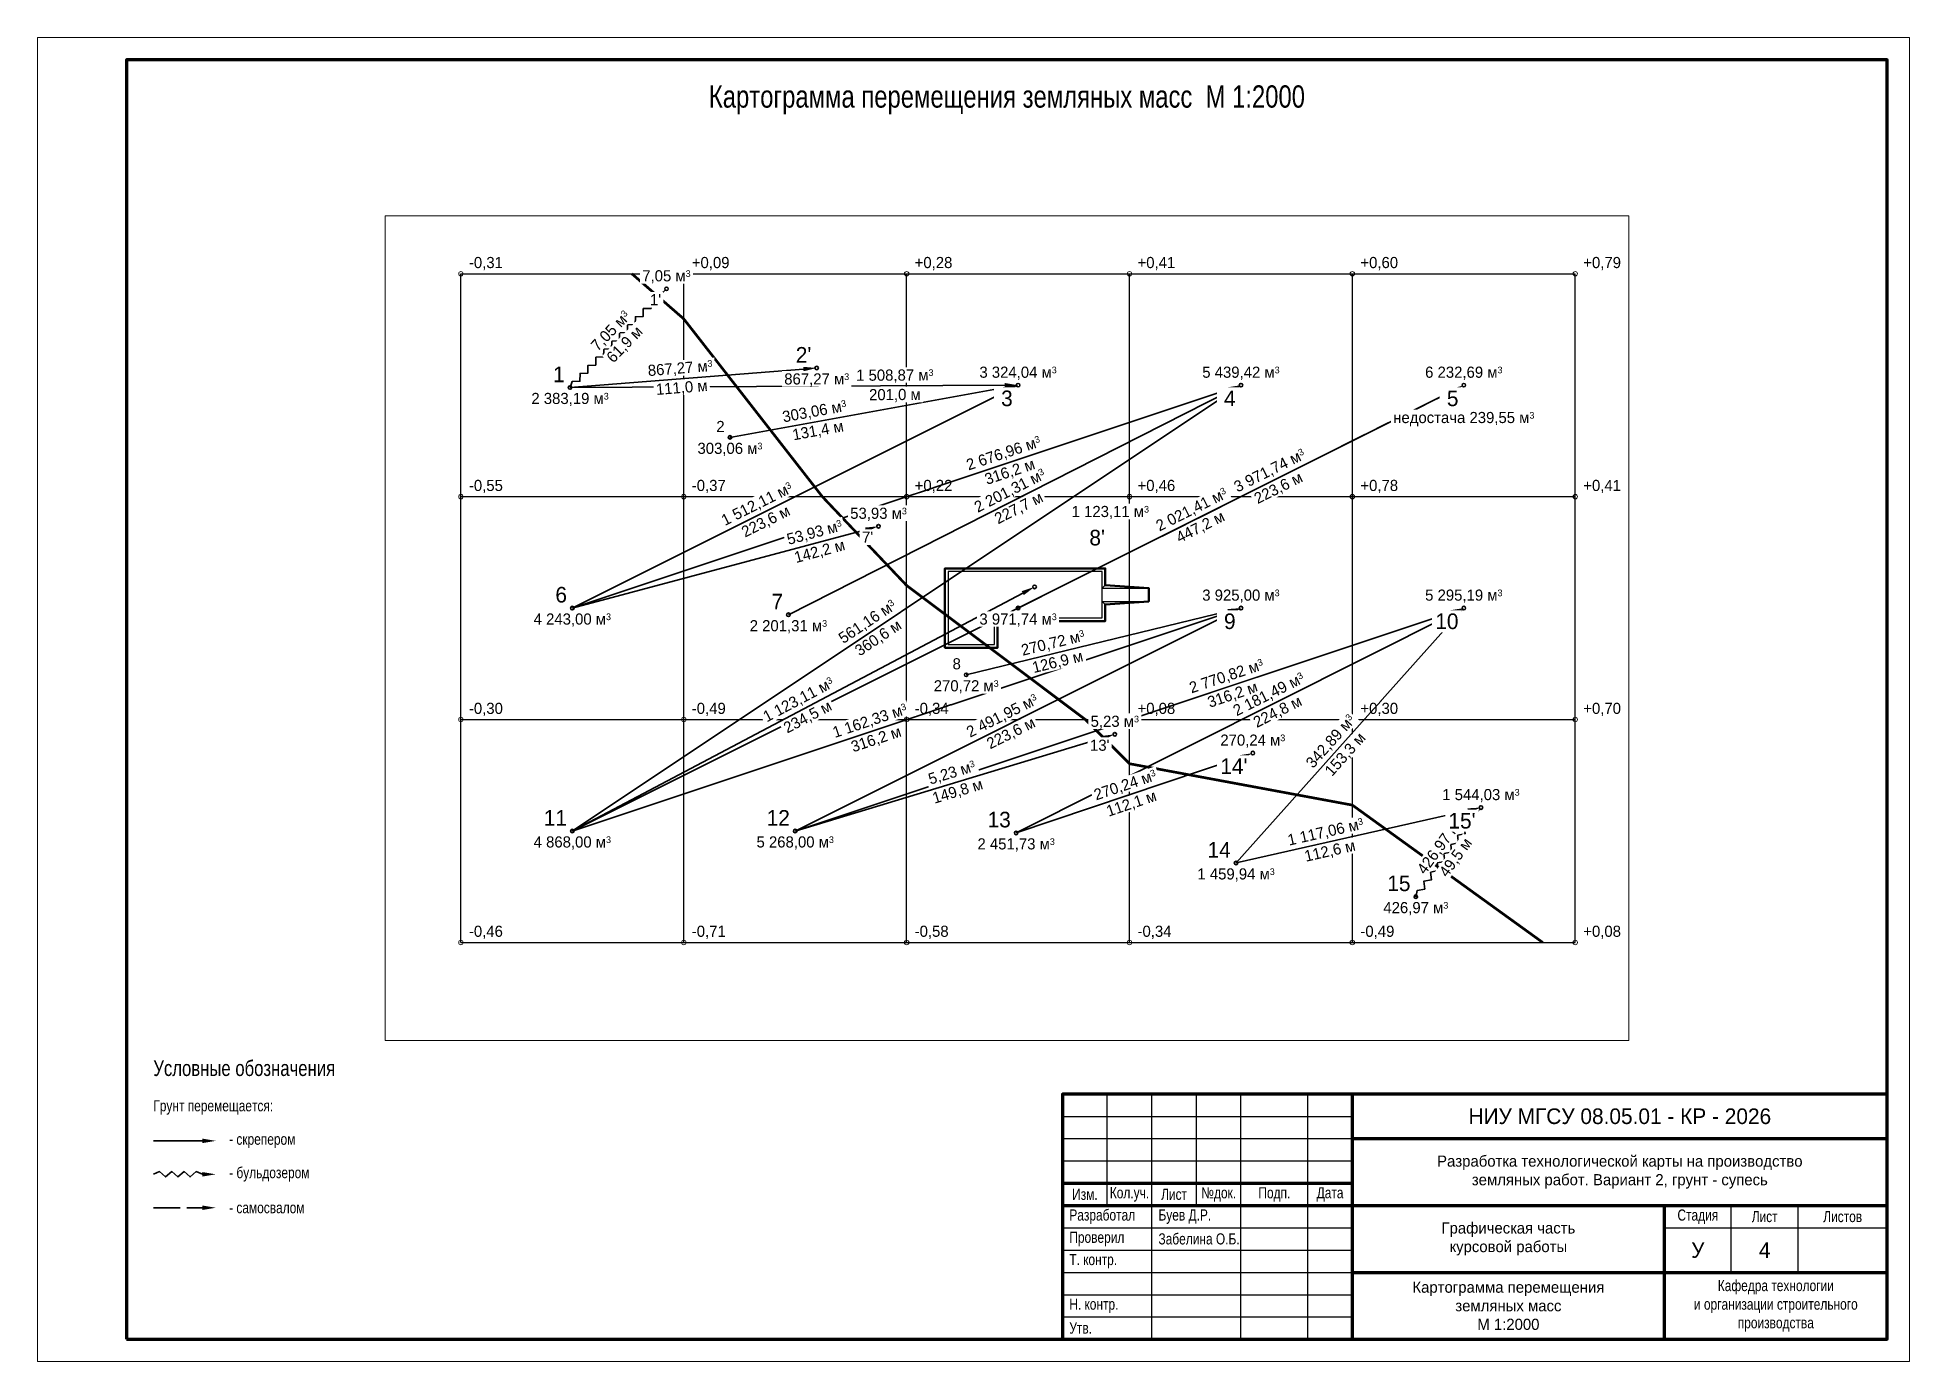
# Paper-space layout 'Лист 4' of a CAD drawing. Header units: metres, sheet in millimetres. Extents: x 0 to 420, y 0 to 297.
# The model-space entities are those that its viewports show. They can reach past a viewport. Long polylines and large blocks are cut down to what shows.
import ezdxf

# ---------------------------------------------------------------- set-up
doc = ezdxf.new("R2010")
doc.units = ezdxf.units.M
doc.linetypes.add('ГОСТ_штриховая', pattern=[7.5, 6, -1.5])
doc.layers.add('Видовой_экран', color=8, linetype='Continuous', lineweight=13, plot=False)
for name, color, linetype, lineweight in [('Котлован', 7, 'Continuous', 50), ('Котлован_низ', 7, 'Continuous', 25), ('ЛНР', 1, 'Continuous', 70), ('Надписи', 7, 'Continuous', 25), ('Номера_фигур', 7, 'Continuous', 25), ('Отметки', 5, 'Continuous', 18), ('Перемещения', 7, 'Continuous', 35), ('Рамка', 7, 'Continuous', 70), ('Сетка', 7, 'Continuous', 25), ('Штамп', 7, 'Continuous', 25)]:
    doc.layers.add(name, color=color, linetype=linetype, lineweight=lineweight)
doc.styles.add('ГОСТ тип Б', font='ofont.ru_GOST type B.ttf')

msp = doc.modelspace()

# ---------------------------------------------------------------- linework, layer by layer
at = {"layer": 'Котлован'}
msp.add_lwpolyline([(289.102, -2839.692), (289.102, -2832.198), (217.198, -2832.198), (217.198, -2867.802), (240.802, -2867.802), (240.802, -2855.802), (289.102, -2855.802), (289.102, -2848.308), (308.618, -2847), (308.618, -2841)], close=True, dxfattribs=at)
at = {"layer": 'Котлован_низ'}
for p, q in [((287.7, -2841), (289.102, -2839.692)), ((287.7, -2841), (308.618, -2841)), ((287.7, -2847), (308.618, -2847)), ((287.7, -2847), (289.102, -2848.308))]:
    msp.add_line(p, q, dxfattribs=at)
msp.add_lwpolyline([(218.6, -2866.4), (239.4, -2866.4), (239.4, -2854.4), (287.7, -2854.4), (287.7, -2833.6), (218.6, -2833.6)], close=True, dxfattribs=at)
at = {"layer": 'ЛНР', "const_width": 1.2}
msp.add_lwpolyline([(485.404, -3000), (400, -2938.38), (300, -2919.81), (280.19, -2900), (200, -2839.857), (162.169, -2800), (100, -2720.261), (76.7, -2700)], dxfattribs=at)
at = {"layer": 'Перемещения'}
for p, q in [((48.979, -2751.045), (153.667, -2742.755)), ((48.979, -2751.045), (244, -2750.031)), ((120.723, -2773.42), (244.096, -2751.07)), ((50, -2850), (181.593, -2814.835)), ((226.73, -2879.952), (344.17, -2851.417)), ((150, -2950), (287.654, -2908.341)), ((249.131, -2950.869), (349.634, -2916.959)), ((347.817, -2964.345), (451.837, -2940.804))]:
    msp.add_line(p, q, dxfattribs=at)
for points in [[(48.979, -2751.045), (49.896, -2748.389), (53.389, -2748.248), (53.447, -2744.753), (56.94, -2744.611), (56.998, -2741.116), (60.491, -2740.975), (60.549, -2737.48), (64.042, -2737.339), (64.101, -2733.844), (67.593, -2733.702), (67.652, -2730.207), (71.144, -2730.066), (71.203, -2726.571), (74.695, -2726.43), (74.754, -2722.935), (78.246, -2722.794), (78.305, -2719.299), (81.798, -2719.157), (81.856, -2715.662), (85.349, -2715.521), (85.407, -2712.026), (88.041, -2711.046)], [(428.468, -2979.46), (429.01, -2976.685), (432.458, -2976.034), (432.031, -2972.551), (435.479, -2971.901), (435.052, -2968.418), (438.5, -2967.767), (438.073, -2964.284), (441.522, -2963.634), (441.095, -2960.151), (444.543, -2959.5), (444.116, -2956.017), (447.564, -2955.366), (447.137, -2951.883), (450.585, -2951.233), (450.158, -2947.75), (453.607, -2947.099), (454.148, -2944.324)]]:
    msp.add_lwpolyline(points, dxfattribs=at)
for points in [[(88.041, -2711.046, 2, 0, 0), (92.233, -2706.754, 0, 0, 0)], [(153.667, -2742.755, 2, 0, 0), (159.648, -2742.282, 0, 0, 0)], [(244, -2750.031, 2, 0, 0), (250, -2750, 0, 0, 0)], [(244.096, -2751.07, 2, 0, 0), (250, -2750, 0, 0, 0)], [(244.633, -2752.683, 2, 0, 0), (250, -2750, 0, 0, 0)], [(344.308, -2751.897, 2, 0, 0), (350, -2750, 0, 0, 0)], [(344.649, -2752.714, 2, 0, 0), (350, -2750, 0, 0, 0)], [(345.008, -2753.328, 2, 0, 0), (350, -2750, 0, 0, 0)], [(444.633, -2752.683, 2, 0, 0), (450, -2750, 0, 0, 0)], [(444.633, -2752.683, 2, 0, 0), (450, -2750, 0, 0, 0)], [(181.593, -2814.835, 2, 0, 0), (187.39, -2813.286, 0, 0, 0)], [(252.089, -2843.284, 2, 0, 0), (257.395, -2840.482, 0, 0, 0)], [(344.17, -2851.417, 2, 0, 0), (350, -2850, 0, 0, 0)], [(344.308, -2851.897, 2, 0, 0), (350, -2850, 0, 0, 0)], [(344.633, -2852.683, 2, 0, 0), (350, -2850, 0, 0, 0)], [(444.308, -2851.897, 2, 0, 0), (450, -2850, 0, 0, 0)], [(444.638, -2852.693, 2, 0, 0), (450, -2850, 0, 0, 0)], [(446.002, -2854.474, 2, 0, 0), (450, -2850, 0, 0, 0)], [(287.654, -2908.341, 2, 0, 0), (293.397, -2906.603, 0, 0, 0)], [(349.634, -2916.959, 2, 0, 0), (355.319, -2915.041, 0, 0, 0)], [(451.837, -2940.804, 2, 0, 0), (457.689, -2939.48, 0, 0, 0)], [(454.148, -2944.324, 2, 0, 0), (457.689, -2939.48, 0, 0, 0)]]:
    msp.add_lwpolyline(points, format="xyseb", dxfattribs=at)
for centre in [(92.233, -2706.754), (159.648, -2742.282), (48.979, -2751.045), (250, -2750), (350, -2750), (450, -2750), (120.723, -2773.42), (187.39, -2813.286), (257.395, -2840.482), (50, -2850), (146.951, -2852.994), (250, -2850), (350, -2850), (450, -2850), (226.73, -2879.952), (293.397, -2906.603), (355.319, -2915.041), (457.689, -2939.48), (50, -2950), (150, -2950), (249.131, -2950.869), (347.817, -2964.345), (428.468, -2979.46)]:
    msp.add_circle(centre, 0.8, dxfattribs=at)
at = {"layer": 'Сетка'}
for p, q in [((0, -2700), (500, -2700)), ((0, -3000), (0, -2700)), ((100, -3000), (100, -2700)), ((200, -3000), (200, -2700)), ((300, -3000), (300, -2700)), ((400, -3000), (400, -2700)), ((500, -3000), (500, -2700)), ((0, -2800), (500, -2800)), ((0, -2900), (500, -2900)), ((0, -3000), (500, -3000))]:
    msp.add_line(p, q, dxfattribs=at)

# ---------------------------------------------------------------- next in the draw order: texts
at = {"layer": 'Номера_фигур', "style": 'ГОСТ тип Б', "bg_fill": 3, "box_fill_scale": 1.2, "bg_fill_color": 0, "bg_fill_transparency": 0}
for s, insert, char_height, attachment_point in [("1'", (89.833, -2709.154), 5, 3), ("2'", (157.248, -2739.882), 7, 9)]:
    msp.add_mtext(s, dxfattribs=dict(at, insert=insert, char_height=char_height, attachment_point=attachment_point))
at = {"layer": 'Отметки', "char_height": 5, "attachment_point": 7, "style": 'ГОСТ тип Б', "bg_fill": 3, "box_fill_scale": 1.2, "bg_fill_color": 0, "bg_fill_transparency": 0}
for s, insert in [('-0,31', (3.6, -2698.4)), ('+0,09', (103.6, -2698.4)), ('+0,28', (203.6, -2698.4)), ('+0,41', (303.6, -2698.4)), ('+0,60', (403.6, -2698.4)), ('+0,79', (503.6, -2698.4)), ('-0,55', (3.6, -2798.4)), ('-0,37', (103.6, -2798.4)), ('+0,22', (203.6, -2798.4)), ('+0,46', (303.6, -2798.4)), ('+0,78', (403.6, -2798.4)), ('+0,41', (503.6, -2798.4)), ('-0,30', (3.6, -2898.4)), ('-0,49', (103.6, -2898.4)), ('-0,34', (203.6, -2898.4)), ('+0,08', (303.6, -2898.4)), ('+0,30', (403.6, -2898.4)), ('+0,70', (503.6, -2898.4)), ('-0,46', (3.6, -2998.4)), ('-0,71', (103.6, -2998.4)), ('-0,58', (203.6, -2998.4)), ('-0,34', (303.6, -2998.4)), ('-0,49', (403.6, -2998.4)), ('+0,08', (503.6, -2998.4))]:
    msp.add_mtext(s, dxfattribs=dict(at, insert=insert))
at = {"layer": 'Перемещения', "insert": (69.605, -2727.921), "char_height": 5, "attachment_point": 8, "rotation": 45.678996, "style": 'ГОСТ тип Б', "bg_fill": 3, "box_fill_scale": 1.2, "bg_fill_color": 0, "bg_fill_transparency": 0}
msp.add_mtext('7,05 м{\\H0.6x;\\A2;3}', dxfattribs=at)

# ---------------------------------------------------------------- next in the draw order: linework, layer by layer
at = {"layer": 'Отметки'}
for centre in [(0, -2700), (100, -2700), (200, -2700), (300, -2700), (400, -2700), (500, -2700), (0, -2800), (100, -2800), (200, -2800), (300, -2800), (400, -2800), (500, -2800), (0, -2900), (100, -2900), (200, -2900), (300, -2900), (400, -2900), (500, -2900), (0, -3000), (100, -3000), (200, -3000), (300, -3000), (400, -3000), (500, -3000)]:
    msp.add_circle(centre, 1, dxfattribs=at)
at = {"layer": 'Перемещения'}
for p, q in [((50, -2850), (344.308, -2751.897)), ((50, -2850), (244.633, -2752.683)), ((50, -2950), (444.633, -2752.683)), ((50, -2950), (345.008, -2753.328)), ((146.951, -2852.994), (344.649, -2752.714)), ((50, -2950), (252.089, -2843.284)), ((50, -2950), (344.308, -2851.897)), ((150, -2950), (444.308, -2851.897)), ((150, -2950), (344.633, -2852.683)), ((249.131, -2950.869), (444.638, -2852.693)), ((347.817, -2964.345), (446.002, -2854.474))]:
    msp.add_line(p, q, dxfattribs=at)
at = {"layer": 'Перемещения', "linetype": 'ГОСТ_штриховая'}
msp.add_line((250, -2850), (444.633, -2752.683), dxfattribs=at)

# ---------------------------------------------------------------- next in the draw order: texts
at = {"layer": 'Перемещения', "insert": (71.608, -2729.878), "char_height": 5, "attachment_point": 2, "rotation": 45.678996, "style": 'ГОСТ тип Б', "bg_fill": 3, "box_fill_scale": 1.2, "bg_fill_color": 0, "bg_fill_transparency": 0}
msp.add_mtext('61,9 м', dxfattribs=at)

# ---------------------------------------------------------------- next in the draw order: texts
at = {"layer": 'Номера_фигур', "style": 'ГОСТ тип Б', "bg_fill": 3, "box_fill_scale": 1.2, "bg_fill_color": 0, "bg_fill_transparency": 0}
for s, insert, char_height, attachment_point in [('7,05 м{\\H0.6x;\\A2;3}', (92.233, -2704.354), 5, 8), ('1', (46.579, -2748.645), 7, 9), ('3', (247.6, -2752.4), 7, 3), ('4', (347.6, -2752.4), 7, 3), ('5', (447.6, -2752.4), 7, 3), ('2', (118.323, -2771.02), 5, 9), ("8'", (288.995, -2814.882), 7, 3), ("7'", (184.99, -2815.686), 5, 3), ('6', (47.6, -2847.6), 7, 9), ('7', (144.551, -2850.594), 7, 9), ('9', (347.6, -2852.4), 7, 3), ('10', (447.6, -2852.4), 7, 3), ('8', (224.33, -2877.552), 5, 9), ("13'", (290.997, -2909.003), 5, 3), ("14'", (352.919, -2917.441), 7, 3), ('11', (47.6, -2947.6), 7, 9), ('12', (147.6, -2947.6), 7, 9), ('14', (345.417, -2961.945), 7, 9)]:
    msp.add_mtext(s, dxfattribs=dict(at, insert=insert, char_height=char_height, attachment_point=attachment_point))
at = {"layer": 'Перемещения', "char_height": 5, "attachment_point": 8, "style": 'ГОСТ тип Б', "bg_fill": 3, "box_fill_scale": 1.2, "bg_fill_color": 0, "bg_fill_transparency": 0}
for s, insert, rotation in [('867,27 м{\\H0.6x;\\A2;3}', (98.67, -2745.706), 4.527687), ('1 508,87 м{\\H0.6x;\\A2;3}', (194.712, -2748.888), 0.297979), ('303,06 м{\\H0.6x;\\A2;3}', (159.257, -2765.017), 10.268552), ('2 676,96 м{\\H0.6x;\\A2;3}', (244.557, -2783.672), 18.434949), ('1 512,11 м{\\H0.6x;\\A2;3}', (134.374, -2806.248), 26.565051), ('2 021,41 м{\\H0.6x;\\A2;3}', (329.374, -2808.748), 26.565051), ('561,16 м{\\H0.6x;\\A2;3}', (184.223, -2858.835), 33.690068), ('270,72 м{\\H0.6x;\\A2;3}', (266.462, -2868.857), 13.657187), ('2 770,82 м{\\H0.6x;\\A2;3}', (344.557, -2883.672), 18.434949), ('1 123,11 м{\\H0.6x;\\A2;3}', (153.044, -2894.003), 27.837026), ('2 491,95 м{\\H0.6x;\\A2;3}', (244.374, -2901.248), 26.565051), ('270,24 м{\\H0.6x;\\A2;3}', (299.123, -2932.524), 18.644249), ('1 117,06 м{\\H0.6x;\\A2;3}', (388.71, -2953.655), 12.751561), ('426,97 м{\\H0.6x;\\A2;3}', (441.948, -2958.644), 53.837043)]:
    msp.add_mtext(s, dxfattribs=dict(at, insert=insert, rotation=rotation))

# ---------------------------------------------------------------- next in the draw order: texts
at = {"layer": 'Номера_фигур', "style": 'ГОСТ тип Б', "bg_fill": 3, "box_fill_scale": 1.2, "bg_fill_color": 0, "bg_fill_transparency": 0}
for s, insert, char_height, attachment_point in [('867,27 м{\\H0.6x;\\A2;3}', (159.648, -2744.682), 5, 2), ('3 324,04 м{\\H0.6x;\\A2;3}', (250, -2747.6), 5, 8), ('5 439,42 м{\\H0.6x;\\A2;3}', (350, -2747.6), 5, 8), ('6 232,69 м{\\H0.6x;\\A2;3}', (450, -2747.6), 5, 8), ('2 383,19 м{\\H0.6x;\\A2;3}', (48.979, -2753.445), 5, 2), ('недостача 239,55 м{\\H0.6x;\\A2;3}', (450, -2762), 5, 2), ('303,06 м{\\H0.6x;\\A2;3}', (120.723, -2775.82), 5, 2), ('1 123,11 м{\\H0.6x;\\A2;3}', (291.395, -2810.082), 5, 8), ('3 925,00 м{\\H0.6x;\\A2;3}', (350, -2847.6), 5, 8), ('5 295,19 м{\\H0.6x;\\A2;3}', (450, -2847.6), 5, 8), ('4 243,00 м{\\H0.6x;\\A2;3}', (50, -2852.4), 5, 2), ('2 201,31 м{\\H0.6x;\\A2;3}', (146.951, -2855.394), 5, 2), ('3 971,74 м{\\H0.6x;\\A2;3}', (250, -2852.4), 5, 2), ('270,72 м{\\H0.6x;\\A2;3}', (226.73, -2882.352), 5, 2), ('5,23 м{\\H0.6x;\\A2;3}', (293.397, -2904.203), 5, 8), ('4 868,00 м{\\H0.6x;\\A2;3}', (50, -2952.4), 5, 2), ('5 268,00 м{\\H0.6x;\\A2;3}', (150, -2952.4), 5, 2), ('1 459,94 м{\\H0.6x;\\A2;3}', (347.817, -2966.745), 5, 2), ('15', (426.068, -2977.06), 7, 9)]:
    msp.add_mtext(s, dxfattribs=dict(at, insert=insert, char_height=char_height, attachment_point=attachment_point))
at = {"layer": 'Перемещения', "char_height": 5, "style": 'ГОСТ тип Б', "bg_fill": 3, "box_fill_scale": 1.2, "bg_fill_color": 0, "bg_fill_transparency": 0}
for s, insert, attachment_point, rotation in [('111,0 м', (98.891, -2748.497), 2, 4.527687), ('201,0 м', (194.727, -2751.687), 2, 0.297979), ('131,4 м', (159.756, -2767.772), 2, 10.268552), ('3 971,74 м{\\H0.6x;\\A2;3}', (364.374, -2791.248), 8, 26.565051), ('316,2 м', (245.443, -2786.328), 2, 18.434949), ('223,6 м', (135.626, -2808.752), 2, 26.565051), ('447,2 м', (330.626, -2811.252), 2, 26.565051), ('360,6 м', (185.777, -2861.165), 2, 33.690068), ('126,9 м', (267.123, -2871.578), 2, 13.657187), ('316,2 м', (345.443, -2886.328), 2, 18.434949), ('234,5 м', (154.351, -2896.479), 2, 27.837026), ('223,6 м', (245.626, -2903.752), 2, 26.565051), ('112,1 м', (300.018, -2935.177), 2, 18.644249), ('112,6 м', (389.328, -2956.386), 2, 12.751561), ('49,5 м', (444.209, -2960.296), 2, 53.837043)]:
    msp.add_mtext(s, dxfattribs=dict(at, insert=insert, attachment_point=attachment_point, rotation=rotation))

# ---------------------------------------------------------------- next in the draw order: texts
at = {"layer": 'Номера_фигур', "style": 'ГОСТ тип Б', "bg_fill": 3, "box_fill_scale": 1.2, "bg_fill_color": 0, "bg_fill_transparency": 0}
for s, insert, char_height, attachment_point in [("15'", (455.289, -2941.88), 7, 3), ('426,97 м{\\H0.6x;\\A2;3}', (428.468, -2981.86), 5, 2)]:
    msp.add_mtext(s, dxfattribs=dict(at, insert=insert, char_height=char_height, attachment_point=attachment_point))
at = {"layer": 'Перемещения', "char_height": 5, "style": 'ГОСТ тип Б', "bg_fill": 3, "box_fill_scale": 1.2, "bg_fill_color": 0, "bg_fill_transparency": 0}
for s, insert, attachment_point, rotation in [('2 201,31 м{\\H0.6x;\\A2;3}', (247.842, -2800.248), 8, 26.895765), ('223,6 м', (365.626, -2793.752), 2, 26.565051), ('53,93 м{\\H0.6x;\\A2;3}', (159.55, -2819.276), 8, 14.961392), ('2 181,49 м{\\H0.6x;\\A2;3}', (364.003, -2891.618), 8, 26.664061), ('1 162,33 м{\\H0.6x;\\A2;3}', (184.557, -2903.672), 8, 18.434949), ('5,23 м{\\H0.6x;\\A2;3}', (221.293, -2926.962), 8, 16.837626)]:
    msp.add_mtext(s, dxfattribs=dict(at, insert=insert, attachment_point=attachment_point, rotation=rotation))

# ---------------------------------------------------------------- next in the draw order: texts
at = {"layer": 'Номера_фигур', "char_height": 5, "attachment_point": 8, "style": 'ГОСТ тип Б', "bg_fill": 3, "box_fill_scale": 1.2, "bg_fill_color": 0, "bg_fill_transparency": 0}
for s, insert in [('53,93 м{\\H0.6x;\\A2;3}', (187.39, -2810.886)), ('1 544,03 м{\\H0.6x;\\A2;3}', (457.689, -2937.08))]:
    msp.add_mtext(s, dxfattribs=dict(at, insert=insert))
at = {"layer": 'Перемещения', "char_height": 5, "attachment_point": 2, "style": 'ГОСТ тип Б', "bg_fill": 3, "box_fill_scale": 1.2, "bg_fill_color": 0, "bg_fill_transparency": 0}
for s, insert, rotation in [('227,7 м', (249.109, -2802.745), 26.895765), ('142,2 м', (160.273, -2821.981), 14.961392), ('224,8 м', (365.259, -2894.12), 26.664061), ('316,2 м', (185.443, -2906.328), 18.434949), ('149,8 м', (222.104, -2929.642), 16.837626)]:
    msp.add_mtext(s, dxfattribs=dict(at, insert=insert, rotation=rotation))

# ---------------------------------------------------------------- next in the draw order: texts
at = {"layer": 'Номера_фигур', "style": 'ГОСТ тип Б', "bg_fill": 3, "box_fill_scale": 1.2, "bg_fill_color": 0, "bg_fill_transparency": 0}
for s, insert, char_height, attachment_point in [('270,24 м{\\H0.6x;\\A2;3}', (355.319, -2912.641), 5, 8), ('13', (246.731, -2948.469), 7, 9)]:
    msp.add_mtext(s, dxfattribs=dict(at, insert=insert, char_height=char_height, attachment_point=attachment_point))
at = {"layer": 'Перемещения', "insert": (392.756, -2911.957), "char_height": 5, "attachment_point": 8, "rotation": 48.214879, "style": 'ГОСТ тип Б', "bg_fill": 3, "box_fill_scale": 1.2, "bg_fill_color": 0, "bg_fill_transparency": 0}
msp.add_mtext('342,89 м{\\H0.6x;\\A2;3}', dxfattribs=at)

# ---------------------------------------------------------------- next in the draw order: texts
at = {"layer": 'Номера_фигур', "insert": (249.131, -2953.269), "char_height": 5, "attachment_point": 2, "style": 'ГОСТ тип Б', "bg_fill": 3, "box_fill_scale": 1.2, "bg_fill_color": 0, "bg_fill_transparency": 0}
msp.add_mtext('2 451,73 м{\\H0.6x;\\A2;3}', dxfattribs=at)
at = {"layer": 'Перемещения', "insert": (394.844, -2913.822), "char_height": 5, "attachment_point": 2, "rotation": 48.214879, "style": 'ГОСТ тип Б', "bg_fill": 3, "box_fill_scale": 1.2, "bg_fill_color": 0, "bg_fill_transparency": 0}
msp.add_mtext('153,3 м', dxfattribs=at)

psp = doc.layouts.new('Лист 4')

# ---------------------------------------------------------------- linework, layer by layer
at = {"layer": 'Видовой_экран'}
psp.add_lwpolyline([(0, 0), (420, 0), (420, 297), (0, 297)], close=True, dxfattribs=at)
at = {"layer": 'Перемещения'}
psp.add_line((26, 49.5), (37, 49.5), dxfattribs=at)
at = {"layer": 'Перемещения', "linetype": 'ГОСТ_штриховая'}
psp.add_line((26, 34.5), (37, 34.5), dxfattribs=at)
at = {"layer": 'Перемещения'}
for points in [[(37, 49.5, 1, 0, 0), (40, 49.5, 0, 0, 0)], [(37, 42, 1, 0, 0), (40, 42, 0, 0, 0)], [(37, 34.5, 1, 0, 0), (40, 34.5, 0, 0, 0)]]:
    psp.add_lwpolyline(points, format="xyseb", dxfattribs=at)
psp.add_lwpolyline([(26, 42), (27.38, 42.6), (28.75, 41.4), (30.12, 42.6), (31.5, 41.4), (32.88, 42.6), (34.25, 41.4), (35.62, 42.6), (37, 42)], dxfattribs=at)
at = {"layer": 'Рамка'}
psp.add_lwpolyline([(20, 5), (415, 5), (415, 292), (20, 292)], close=True, dxfattribs=at)
at = {"layer": 'Штамп', "lineweight": 25}
for p, q in [((240, 35), (240, 60)), ((250, 5), (250, 60)), ((260, 35), (260, 60)), ((270, 5), (270, 60)), ((285, 5), (285, 60)), ((230, 55), (295, 55)), ((230, 50), (295, 50)), ((230, 45), (295, 45)), ((380, 20), (380, 35)), ((395, 20), (395, 35)), ((230, 30), (295, 30)), ((365, 30), (415, 30)), ((230, 25), (295, 25)), ((230, 20), (295, 20)), ((230, 15), (295, 15)), ((230, 10), (295, 10))]:
    psp.add_line(p, q, dxfattribs=at)
at = {"layer": 'Штамп', "lineweight": 70}
for p, q in [((295, 5), (295, 60)), ((295, 50), (415, 50)), ((230, 40), (295, 40)), ((230, 35), (295, 35)), ((295, 35), (415, 35)), ((365, 5), (365, 35)), ((295, 20), (415, 20))]:
    psp.add_line(p, q, dxfattribs=at)
psp.add_lwpolyline([(230, 5), (415, 5), (415, 60), (230, 60)], close=True, dxfattribs=at)

# ---------------------------------------------------------------- texts
at = {"layer": 'Надписи', "style": 'ГОСТ тип Б'}
for s, insert, char_height, attachment_point in [('\\W0.8;Картограмма перемещения земляных масс  М 1:2000', (217.5, 283), 5, 5), ('\\W0.8;Условные обозначения', (26, 64), 3.5, 7), ('\\W0.8;Грунт перемещается:', (26, 57), 2.5, 4), ('\\W0.8;- скрепером', (43, 49.5), 2.5, 4), ('\\W0.8;- бульдозером', (43, 42), 2.5, 4), ('\\W0.8;- самосвалом', (43, 34.5), 2.5, 4)]:
    psp.add_mtext(s, dxfattribs=dict(at, insert=insert, char_height=char_height, attachment_point=attachment_point))
at = {"layer": 'Штамп', "style": 'ГОСТ тип Б'}
for s, insert, char_height, attachment_point in [('НИУ МГСУ 08.05.01 - КР - 2026', (355, 55), 3.5, 5), ('\\W0.8;Изм.', (235, 37.5), 2.5, 5), ('\\W0.8;Кол.уч.', (245, 37.5), 2.5, 5), ('\\W0.8;Лист', (255, 37.5), 2.5, 5), ('\\W0.8;№док.', (265, 37.5), 2.5, 5), ('\\W0.8;Подп.', (277.5, 37.5), 2.5, 5), ('\\W0.8;Дата', (290, 37.5), 2.5, 5), ('\\W0.8;Разработал', (231.5, 32.5), 2.5, 4), ('\\W0.8;Буев Д.Р.', (251.5, 32.5), 2.5, 4), ('\\W0.8;Стадия', (372.5, 32.5), 2.5, 5), ('\\W0.8;Лист', (387.5, 32.5), 2.5, 5), ('\\W0.8;Листов', (405, 32.5), 2.5, 5), ('\\W0.8;Проверил', (231.5, 27.5), 2.5, 4), ('\\W0.8;Забелина О.Б.', (251.5, 27.5), 2.5, 4), ('У', (372.5, 25), 3.5, 5), ('4', (387.5, 25), 3.5, 5), ('\\W0.8;Т. контр.', (231.5, 22.5), 2.5, 4), ('\\W0.8;', (251.5, 22.5), 2.5, 4), ('\\W0.8;', (231.5, 17.5), 2.5, 4), ('\\W0.8;', (251.5, 17.5), 2.5, 4), ('\\W0.8;Н. контр.', (231.5, 12.5), 2.5, 4), ('\\W0.8;Утв.', (231.5, 7.5), 2.5, 4), ('\\W0.8;', (251.5, 12.5), 2.5, 4), ('\\W0.8;', (251.5, 7.5), 2.5, 4)]:
    psp.add_mtext(s, dxfattribs=dict(at, insert=insert, char_height=char_height, attachment_point=attachment_point))
at = {"layer": 'Штамп', "char_height": 2.5, "attachment_point": 5, "style": 'ГОСТ тип Б'}
for s, insert, width in [('Разработка технологической карты на производство\\Pземляных работ. Вариант 2, грунт - супесь', (355, 42.5), 115), ('Графическая часть\\Pкурсовой работы', (330, 27.5), 66), ('Картограмма перемещения\\Pземляных масс\\PМ 1:2000', (330, 12.5), 68), ('\\W0.8;Кафедра технологии\\Pи организации строительного\\Pпроизводства', (390, 12.5), 48)]:
    psp.add_mtext(s, dxfattribs=dict(at, insert=insert, width=width))

# ---------------------------------------------------------------- viewports
at = {"layer": 'Видовой_экран'}
psp.add_viewport(center=(217.5, 164.5), size=(279, 185), view_center_point=(245, -2859), view_height=370, dxfattribs=at)

doc.saveas('drawing.dxf')
